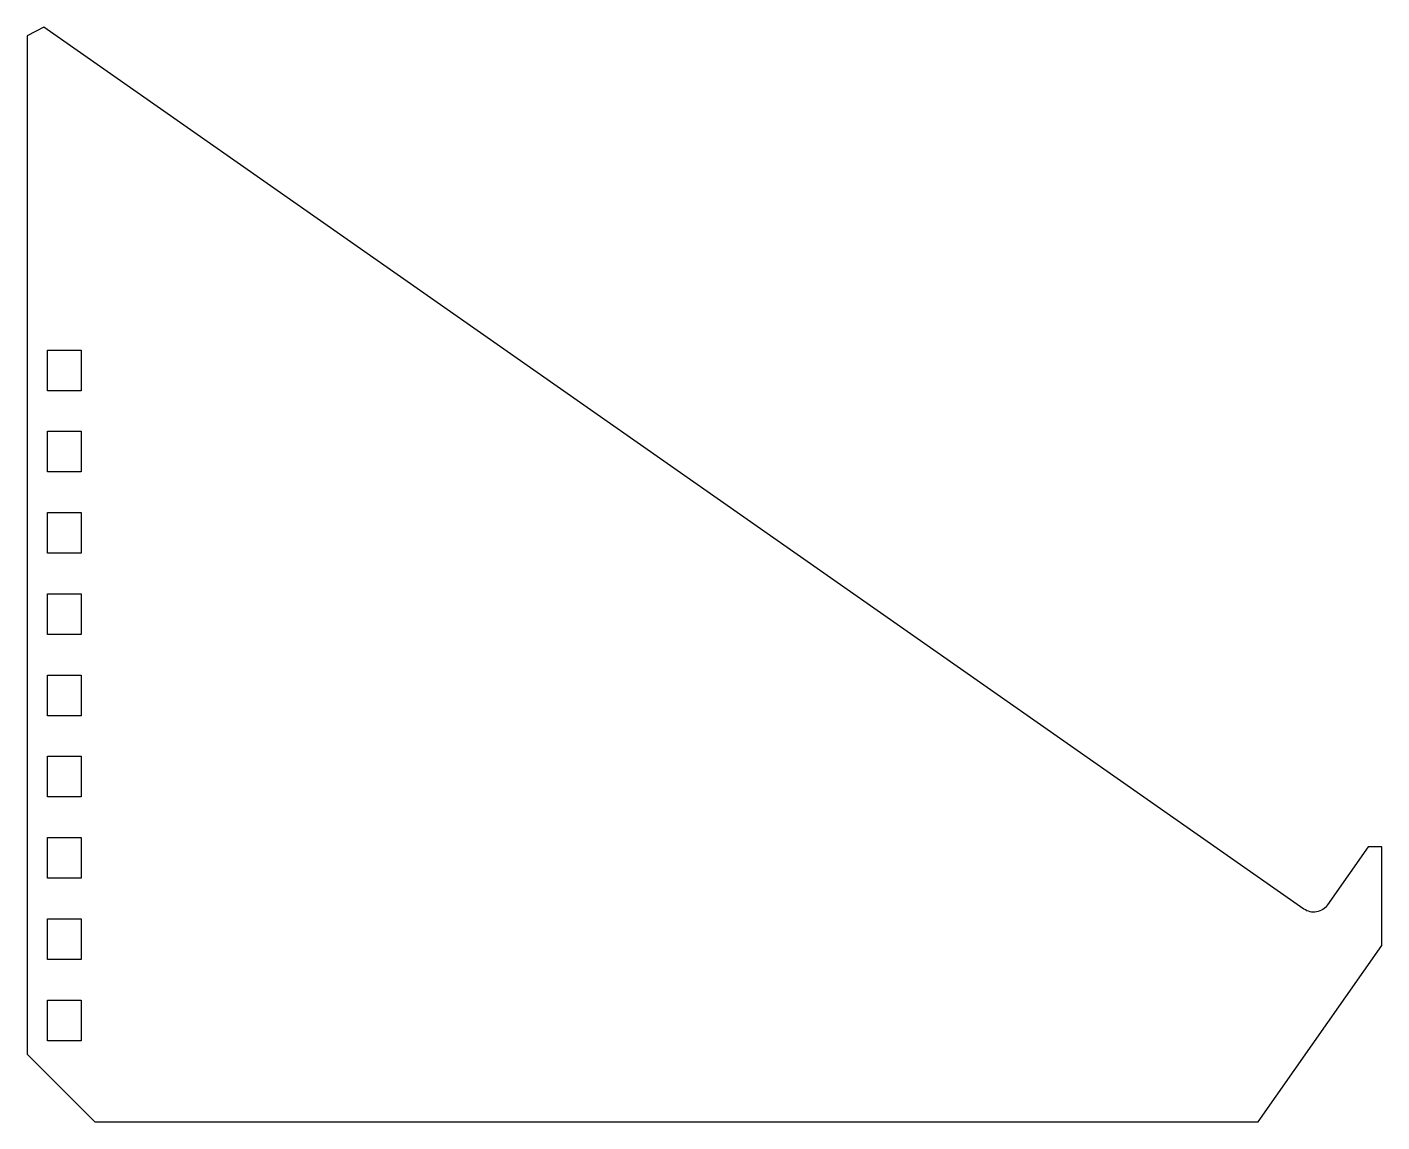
# Model space of a CAD drawing. Header units: millimetres. Extents: x -182 to 18, y 0 to 162.
import ezdxf

# ---------------------------------------------------------------- set-up
doc = ezdxf.new("R2010")
doc.units = ezdxf.units.MM
doc.layers.get('0').update_dxf_attribs({"linetype": 'CONTINUOUS'})

msp = doc.modelspace()

# ---------------------------------------------------------------- linework, layer by layer
msp.add_lwpolyline([(-179.29, 161.7), (-181.75, 160.42), (-181.75, 10), (-171.75, 0), (0, 0), (18.25, 26.07), (18.25, 40.65), (16.25, 40.65), (10.23, 32.05, -0.414214), (6.75, 31.43)], format="xyb", close=True)
for points in [[(-178.75, 114), (-173.75, 114), (-173.75, 108), (-178.75, 108)], [(-178.75, 102), (-173.75, 102), (-173.75, 96), (-178.75, 96)], [(-178.75, 90), (-173.75, 90), (-173.75, 84), (-178.75, 84)], [(-178.75, 78), (-173.75, 78), (-173.75, 72), (-178.75, 72)], [(-178.75, 66), (-173.75, 66), (-173.75, 60), (-178.75, 60)], [(-178.75, 54), (-173.75, 54), (-173.75, 48), (-178.75, 48)], [(-178.75, 42), (-173.75, 42), (-173.75, 36), (-178.75, 36)], [(-178.75, 30), (-173.75, 30), (-173.75, 24), (-178.75, 24)], [(-178.75, 18), (-173.75, 18), (-173.75, 12), (-178.75, 12)]]:
    msp.add_lwpolyline(points, close=True)

doc.saveas('drawing.dxf')
